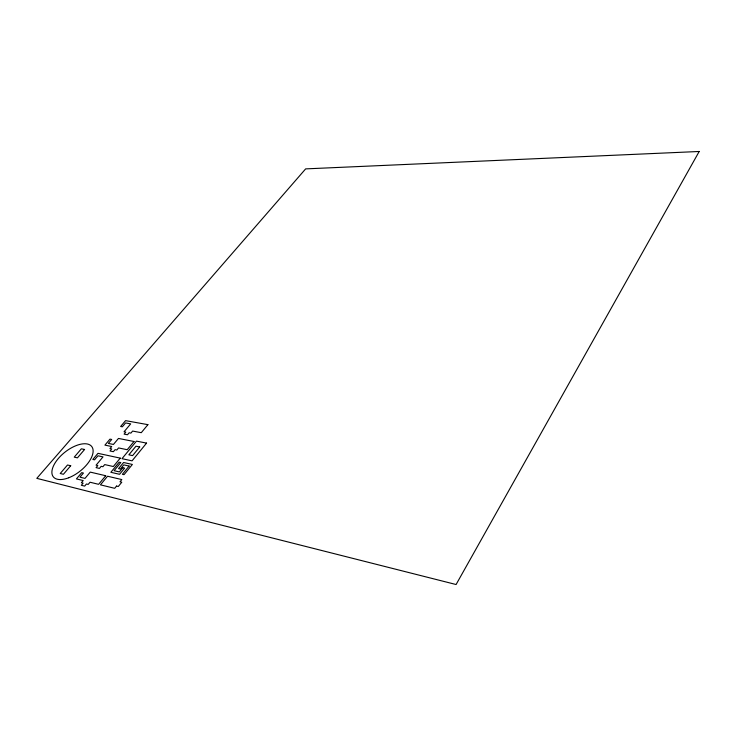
<?xml version="1.0" encoding="UTF-8"?>
<svg xmlns="http://www.w3.org/2000/svg" width="736" height="736" viewBox="0 0 736 736"><rect width="100%" height="100%" fill="white"/><g stroke="black" fill="none" stroke-linecap="round" stroke-linejoin="round"><path stroke-width="1.1" d="M699.2 151.478L456.09 584.522L36.8 478.354L305.642 168.884L699.2 151.478M116.527 486.082L114.706 488.318L100.446 484.84L107.548 476.229L121.817 479.578L120.014 481.795L121.78 482.218L118.294 486.505L116.527 486.082M129.104 466.054L122.378 474.288L124.044 474.674L132.379 464.444L123.574 462.512L118.551 468.63L120.354 469.044L123.777 464.876L129.104 466.054M122.811 467.719L119.379 471.896L114.098 470.7L120.796 462.558L119.168 462.199L110.842 472.291L119.572 474.306L124.632 468.124L122.811 467.719M139.72 446.945L132.618 455.612L128.855 454.82L135.958 446.191L139.72 446.945M146.565 443.1L132.066 460.846L121.992 458.675L136.473 441.122L146.565 443.1M105.726 475.732L98.624 484.325L90.022 482.227L88.2 484.417L86.452 483.984L84.677 486.11L81.328 485.282L83.104 483.156L81.374 482.724L83.186 480.562L76.434 478.906L81.724 472.641L83.435 473.046L79.957 477.176L84.999 478.4L90.261 472.107L105.726 475.732M120.262 458.132L113.326 466.523L104.705 464.591L102.92 466.725L101.172 466.33L99.434 468.409L96.076 467.645L97.814 465.566L96.076 465.18L103.012 456.89L97.952 455.796L94.558 459.834L92.837 459.457L97.989 453.339L120.262 458.132M133.998 441.499L127.208 449.714L118.57 447.939L116.831 450.027L115.074 449.659L113.372 451.692L110.004 450.993L111.706 448.96L109.968 448.592L111.706 446.522L104.917 445.124L109.977 439.116L111.697 439.466L108.367 443.422L113.436 444.452L118.478 438.435L133.998 441.499M147.908 424.654L141.275 432.685L132.618 431.066L130.916 433.108L129.15 432.768L127.494 434.764L124.117 434.12L125.782 432.133L124.034 431.802L130.677 423.872L125.598 422.942L122.342 426.816L120.621 426.494L125.562 420.642L147.908 424.654M70.711 465.741L63.416 474.288L60.223 473.506L67.519 464.996L70.711 465.741M84.585 449.484L77.446 457.847L74.244 457.139L81.383 448.794L84.585 449.484M68.77 477.747A24.472 12.135 -38.3 0 0 91.945 446.807A24.472 12.135 -38.3 0 0 56.801 460.432A24.472 12.135 -38.3 0 0 68.77 477.747"/></g></svg>
